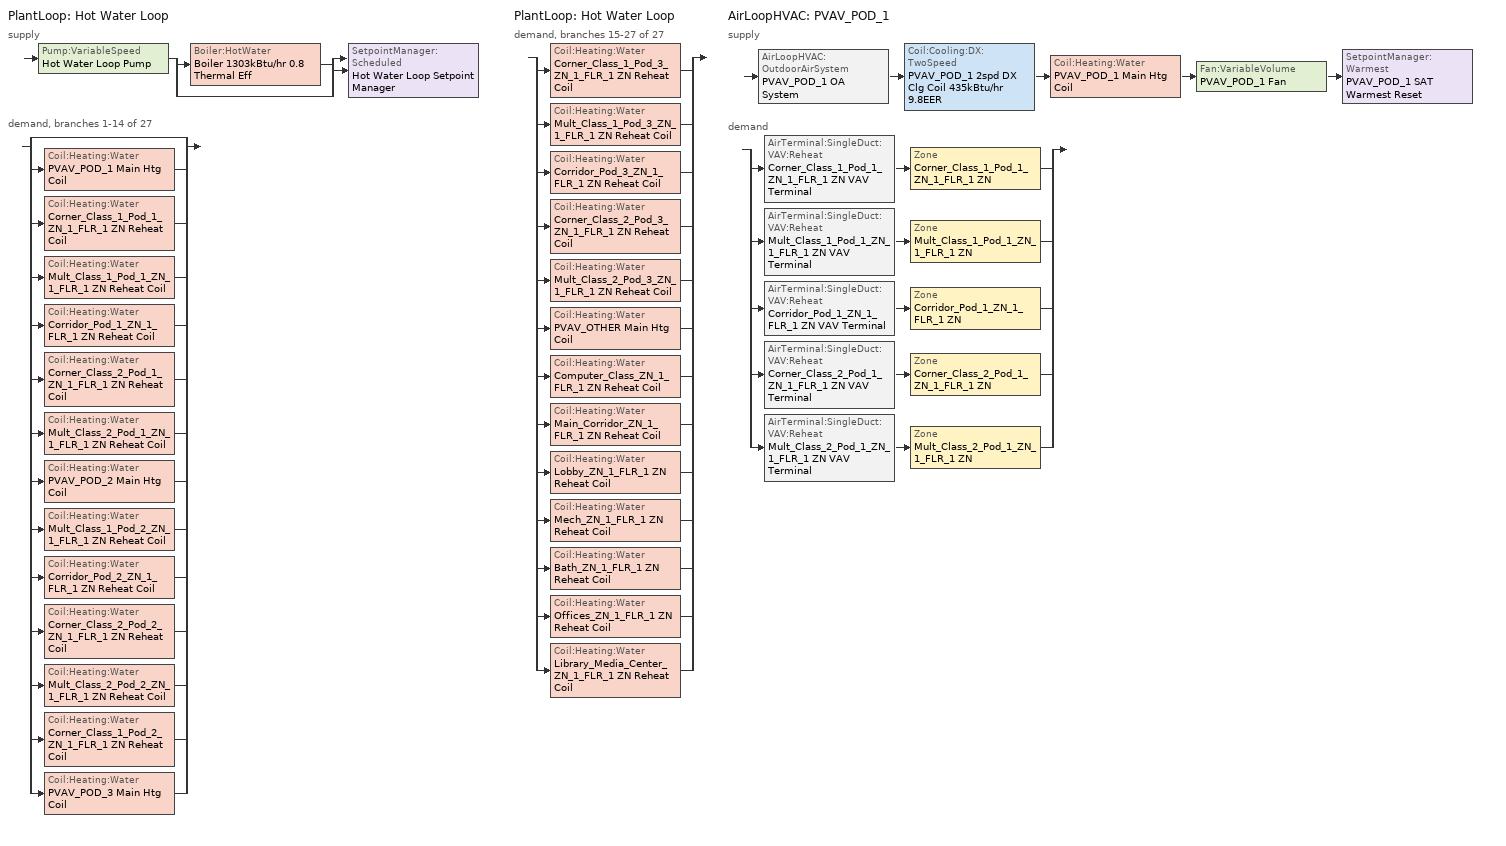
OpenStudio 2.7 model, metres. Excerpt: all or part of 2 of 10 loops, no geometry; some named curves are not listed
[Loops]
PlantLoop 'Hot Water Loop'
 supply: Pump:VariableSpeed 'Hot Water Loop Pump' > split
  | Boiler:HotWater 'Boiler 1303kBtu/hr 0.8 Thermal Eff'
  | bypass
  join > SetpointManager:Scheduled 'Hot Water Loop Setpoint Manager'
 demand, branches 1-14 of 27: split
  | bypass
  | Coil:Heating:Water 'PVAV_POD_1 Main Htg Coil'
  | Coil:Heating:Water 'Corner_Class_1_Pod_1_ZN_1_FLR_1 ZN Reheat Coil'
  | Coil:Heating:Water 'Mult_Class_1_Pod_1_ZN_1_FLR_1 ZN Reheat Coil'
  | Coil:Heating:Water 'Corridor_Pod_1_ZN_1_FLR_1 ZN Reheat Coil'
  | Coil:Heating:Water 'Corner_Class_2_Pod_1_ZN_1_FLR_1 ZN Reheat Coil'
  | Coil:Heating:Water 'Mult_Class_2_Pod_1_ZN_1_FLR_1 ZN Reheat Coil'
  | Coil:Heating:Water 'PVAV_POD_2 Main Htg Coil'
  | Coil:Heating:Water 'Mult_Class_1_Pod_2_ZN_1_FLR_1 ZN Reheat Coil'
  | Coil:Heating:Water 'Corridor_Pod_2_ZN_1_FLR_1 ZN Reheat Coil'
  | Coil:Heating:Water 'Corner_Class_2_Pod_2_ZN_1_FLR_1 ZN Reheat Coil'
  | Coil:Heating:Water 'Mult_Class_2_Pod_2_ZN_1_FLR_1 ZN Reheat Coil'
  | Coil:Heating:Water 'Corner_Class_1_Pod_2_ZN_1_FLR_1 ZN Reheat Coil'
  | Coil:Heating:Water 'PVAV_POD_3 Main Htg Coil'
PlantLoop 'Hot Water Loop'
 demand, branches 15-27 of 27: split
  | Coil:Heating:Water 'Corner_Class_1_Pod_3_ZN_1_FLR_1 ZN Reheat Coil'
  | Coil:Heating:Water 'Mult_Class_1_Pod_3_ZN_1_FLR_1 ZN Reheat Coil'
  | Coil:Heating:Water 'Corridor_Pod_3_ZN_1_FLR_1 ZN Reheat Coil'
  | Coil:Heating:Water 'Corner_Class_2_Pod_3_ZN_1_FLR_1 ZN Reheat Coil'
  | Coil:Heating:Water 'Mult_Class_2_Pod_3_ZN_1_FLR_1 ZN Reheat Coil'
  | Coil:Heating:Water 'PVAV_OTHER Main Htg Coil'
  | Coil:Heating:Water 'Computer_Class_ZN_1_FLR_1 ZN Reheat Coil'
  | Coil:Heating:Water 'Main_Corridor_ZN_1_FLR_1 ZN Reheat Coil'
  | Coil:Heating:Water 'Lobby_ZN_1_FLR_1 ZN Reheat Coil'
  | Coil:Heating:Water 'Mech_ZN_1_FLR_1 ZN Reheat Coil'
  | Coil:Heating:Water 'Bath_ZN_1_FLR_1 ZN Reheat Coil'
  | Coil:Heating:Water 'Offices_ZN_1_FLR_1 ZN Reheat Coil'
  | Coil:Heating:Water 'Library_Media_Center_ZN_1_FLR_1 ZN Reheat Coil'
AirLoopHVAC 'PVAV_POD_1'
 supply: AirLoopHVAC:OutdoorAirSystem 'PVAV_POD_1 OA System' > Coil:Cooling:DX:TwoSpeed 'PVAV_POD_1 2spd DX Clg Coil 435kBtu/hr 9.8EER' > Coil:Heating:Water 'PVAV_POD_1 Main Htg Coil' > Fan:VariableVolume 'PVAV_POD_1 Fan' > SetpointManager:Warmest 'PVAV_POD_1 SAT Warmest Reset'
 demand: split
  | AirTerminal:SingleDuct:VAV:Reheat 'Corner_Class_1_Pod_1_ZN_1_FLR_1 ZN VAV Terminal' > Zone 'Corner_Class_1_Pod_1_ZN_1_FLR_1 ZN'
  | AirTerminal:SingleDuct:VAV:Reheat 'Mult_Class_1_Pod_1_ZN_1_FLR_1 ZN VAV Terminal' > Zone 'Mult_Class_1_Pod_1_ZN_1_FLR_1 ZN'
  | AirTerminal:SingleDuct:VAV:Reheat 'Corridor_Pod_1_ZN_1_FLR_1 ZN VAV Terminal' > Zone 'Corridor_Pod_1_ZN_1_FLR_1 ZN'
  | AirTerminal:SingleDuct:VAV:Reheat 'Corner_Class_2_Pod_1_ZN_1_FLR_1 ZN VAV Terminal' > Zone 'Corner_Class_2_Pod_1_ZN_1_FLR_1 ZN'
  | AirTerminal:SingleDuct:VAV:Reheat 'Mult_Class_2_Pod_1_ZN_1_FLR_1 ZN VAV Terminal' > Zone 'Mult_Class_2_Pod_1_ZN_1_FLR_1 ZN'
[Sizing:Zone] Zone Cooling Design Supply Air Temperature Input Method=SupplyAirTemperature; Zone Cooling Design Supply Air Temperature {C}=12.7778; Zone Cooling Design Supply Air Temperature Difference {deltaC}=11.11; Zone Heating Design Supply Air Temperature Input Method=SupplyAirTemperature; Zone Heating Design Supply Air Temperature {C}=50; Zone Heating Design Supply Air Temperature Difference {deltaC}=11.11; Zone Cooling Design Supply Air Humidity Ratio {kg-H2O/kg-air}=0.0085; Zone Heating Design Supply Air Humidity Ratio {kg-H2O/kg-air}=0.008; Cooling Design Air Flow Method=DesignDay; Heating Design Air Flow Method=DesignDay; Account for Dedicated Outdoor Air System=No; Dedicated Outdoor Air System Control Strategy=NeutralSupplyAir; Dedicated Outdoor Air Low Setpoint Temperature for Design {C}=autosize; Dedicated Outdoor Air High Setpoint Temperature for Design {C}=autosize
Corner_Class_1_Pod_1_ZN_1_FLR_1 ZN; Corner_Class_2_Pod_1_ZN_1_FLR_1 ZN; Corridor_Pod_1_ZN_1_FLR_1 ZN; Mult_Class_1_Pod_1_ZN_1_FLR_1 ZN; Mult_Class_2_Pod_1_ZN_1_FLR_1 ZN
[Zone equipment]
Corner_Class_1_Pod_1_ZN_1_FLR_1 ZN: Corner_Class_1_Pod_1_ZN_1_FLR_1 ZN VAV Terminal
Corner_Class_2_Pod_1_ZN_1_FLR_1 ZN: Corner_Class_2_Pod_1_ZN_1_FLR_1 ZN VAV Terminal
Corridor_Pod_1_ZN_1_FLR_1 ZN: Corridor_Pod_1_ZN_1_FLR_1 ZN VAV Terminal
Mult_Class_1_Pod_1_ZN_1_FLR_1 ZN: Mult_Class_1_Pod_1_ZN_1_FLR_1 ZN VAV Terminal
Mult_Class_2_Pod_1_ZN_1_FLR_1 ZN: Mult_Class_2_Pod_1_ZN_1_FLR_1 ZN VAV Terminal
[PlantLoop]
Hot Water Loop: Fluid Type=Water; Glycol Concentration=0; Minimum Loop Temperature {C}=10; Plant Loop Volume {m3}=Autocalculate; Load Distribution Scheme=Optimal
[Sizing:Plant]
Hot Water Loop: Loop Type=Heating; Design Loop Exit Temperature {C}=82.2222; Loop Design Temperature Difference {deltaC}=11.1111; Sizing Option=NonCoincident; Zone Timesteps in Averaging Window=1; Coincident Sizing Factor Mode=None
[SetpointManager:Scheduled]
Hot Water Loop Setpoint Manager: Control Variable=Temperature; Schedule=Hot Water Loop Temp - 180F; Setpoint Node or NodeList=Hot Water Loop Supply Outlet Node
[Pump:VariableSpeed]
Hot Water Loop Pump: Rated Pump Head {Pa}=179344; Motor Efficiency=0.895; Pump Control Type=Intermittent; Skin Loss Radiative Fraction=0.5; Design Power Sizing Method=PowerPerFlowPerPressure; Design Electric Power per Unit Flow Rate {W/(m3/s)}=348701.1; Design Shaft Power per Unit Flow Rate per Unit Head {W-s/m3-Pa}=1.28205; Design Minimum Flow Rate Fraction=0
[Boiler:HotWater]
Boiler 1303kBtu/hr 0.8 Thermal Eff: Fuel Type=NaturalGas; Nominal Thermal Efficiency=0.8; Efficiency Curve Temperature Evaluation Variable=LeavingBoiler; Normalized Boiler Efficiency Curve=Boiler with Minimum Turndown; Design Water Outlet Temperature {C}=82.2222; Minimum Part Load Ratio=0; Maximum Part Load Ratio=1.2; Optimum Part Load Ratio=1; Water Outlet Upper Temperature Limit {C}=95; Boiler Flow Mode=LeavingSetpointModulated; Parasitic Electric Load {W}=0; Sizing Factor=1
[AirLoopHVAC]
PVAV_POD_1: Availability Schedule=SchoolPrimary HVACOperationSchd; Design Supply Air Flow Rate {m3/s}=AutoSize
[Sizing:System]
PVAV_POD_1: Type of Load to Size On=Sensible; Design Outdoor Air Flow Rate {m3/s}=3.63565; Central Heating Maximum System Air Flow Ratio=0.3; Preheat Design Temperature {C}=7.22222; Preheat Design Humidity Ratio {kg-H2O/kg-Air}=0.008; Precool Design Temperature {C}=12.7778; Precool Design Humidity Ratio {kg-H2O/kg-Air}=0.008; Central Cooling Design Supply Air Temperature {C}=12.7778; Central Heating Design Supply Air Temperature {C}=12.7778; Sizing Option=Coincident; 100% Outdoor Air in Cooling=No; 100% Outdoor Air in Heating=No; Central Cooling Design Supply Air Humidity Ratio {kg-H2O/kg-Air}=0.0085; Central Heating Design Supply Air Humidity Ratio {kg-H2O/kg-Air}=0.008; Cooling Design Air Flow Method=DesignDay; Cooling Design Air Flow Rate {m3/s}=0; Heating Design Air Flow Method=DesignDay; Heating Design Air Flow Rate {m3/s}=0; System Outdoor Air Method=ZoneSum; Zone Maximum Outdoor Air Fraction=1; Cooling Supply Air Flow Rate Per Floor Area {m3/s-m2}=0.00996765; Cooling Fraction of Autosized Cooling Supply Air Flow Rate=1; Cooling Supply Air Flow Rate Per Unit Cooling Capacity {m3/s-W}=3.94755e-05; Heating Supply Air Flow Rate Per Floor Area {m3/s-m2}=0.00996765; Heating Fraction of Autosized Heating Supply Air Flow Rate=1; Heating Fraction of Autosized Cooling Supply Air Flow Rate=1; Heating Supply Air Flow Rate Per Unit Heating Capacity {m3/s-W}=3.15882e-05; Cooling Design Capacity Method=CoolingDesignCapacity; Cooling Design Capacity {W}=autosize; Cooling Design Capacity Per Floor Area {W/m2}=234.7; Fraction of Autosized Cooling Design Capacity=1; Heating Design Capacity Method=HeatingDesignCapacity; Heating Design Capacity {W}=autosize; Heating Design Capacity Per Floor Area {W/m2}=157; Fraction of Autosized Heating Design Capacity=1; Central Cooling Capacity Control Method=OnOff
[Fan:VariableVolume]
PVAV_POD_1 Fan: Availability Schedule=Always On Discrete; Fan Total Efficiency=0.6006; Pressure Rise {Pa}=1389.92; Maximum Flow Rate {m3/s}=Autosize; Fan Power Minimum Flow Rate Input Method=Fraction; Fan Power Minimum Flow Fraction=0.25; Fan Power Minimum Air Flow Rate {m3/s}=0; Motor Efficiency=0.924; Motor In Airstream Fraction=1; Fan Power Coefficient 1=0.04076; Fan Power Coefficient 2=0.0881; Fan Power Coefficient 3=-0.0729; Fan Power Coefficient 4=0.9437; Fan Power Coefficient 5=0
[Coil:Heating:Water] Availability Schedule=Always On Discrete; Rated Inlet Water Temperature {C}=82.2222; Rated Outlet Water Temperature {C}=71.1111
Name | Rated Inlet Air Temperature {C} | Rated Outlet Air Temperature {C}
PVAV_POD_1 Main Htg Coil; PVAV_POD_2 Main Htg Coil; PVAV_POD_3 Main Htg Coil; PVAV_OTHER Main Htg Coil | 7.22222 | 12.7778
Corner_Class_1_Pod_1_ZN_1_FLR_1 ZN Reheat Coil; Mult_Class_1_Pod_1_ZN_1_FLR_1 ZN Reheat Coil; Corridor_Pod_1_ZN_1_FLR_1 ZN Reheat Coil; Corner_Class_2_Pod_1_ZN_1_FLR_1 ZN Reheat Coil; Mult_Class_2_Pod_1_ZN_1_FLR_1 ZN Reheat Coil; Mult_Class_1_Pod_2_ZN_1_FLR_1 ZN Reheat Coil; Corridor_Pod_2_ZN_1_FLR_1 ZN Reheat Coil; Corner_Class_2_Pod_2_ZN_1_FLR_1 ZN Reheat Coil; Mult_Class_2_Pod_2_ZN_1_FLR_1 ZN Reheat Coil; Corner_Class_1_Pod_2_ZN_1_FLR_1 ZN Reheat Coil; Corner_Class_1_Pod_3_ZN_1_FLR_1 ZN Reheat Coil; Mult_Class_1_Pod_3_ZN_1_FLR_1 ZN Reheat Coil; Corridor_Pod_3_ZN_1_FLR_1 ZN Reheat Coil; Corner_Class_2_Pod_3_ZN_1_FLR_1 ZN Reheat Coil; Mult_Class_2_Pod_3_ZN_1_FLR_1 ZN Reheat Coil; Computer_Class_ZN_1_FLR_1 ZN Reheat Coil; Main_Corridor_ZN_1_FLR_1 ZN Reheat Coil; Lobby_ZN_1_FLR_1 ZN Reheat Coil; Mech_ZN_1_FLR_1 ZN Reheat Coil; Bath_ZN_1_FLR_1 ZN Reheat Coil; Offices_ZN_1_FLR_1 ZN Reheat Coil; Library_Media_Center_ZN_1_FLR_1 ZN Reheat Coil | 12.7778 | 50
[Controller:WaterCoil] Action=Normal; Controller Convergence Tolerance {deltaC}=0.0001; Minimum Actuated Flow {m3/s}=0
Name | Water Coil
PVAV_POD_1 Main Htg Coil Controller | PVAV_POD_1 Main Htg Coil
Corner_Class_1_Pod_1_ZN_1_FLR_1 ZN Reheat Coil Controller | Corner_Class_1_Pod_1_ZN_1_FLR_1 ZN Reheat Coil
Mult_Class_1_Pod_1_ZN_1_FLR_1 ZN Reheat Coil Controller | Mult_Class_1_Pod_1_ZN_1_FLR_1 ZN Reheat Coil
Corridor_Pod_1_ZN_1_FLR_1 ZN Reheat Coil Controller | Corridor_Pod_1_ZN_1_FLR_1 ZN Reheat Coil
Corner_Class_2_Pod_1_ZN_1_FLR_1 ZN Reheat Coil Controller | Corner_Class_2_Pod_1_ZN_1_FLR_1 ZN Reheat Coil
Mult_Class_2_Pod_1_ZN_1_FLR_1 ZN Reheat Coil Controller | Mult_Class_2_Pod_1_ZN_1_FLR_1 ZN Reheat Coil
PVAV_POD_2 Main Htg Coil Controller | PVAV_POD_2 Main Htg Coil
Mult_Class_1_Pod_2_ZN_1_FLR_1 ZN Reheat Coil Controller | Mult_Class_1_Pod_2_ZN_1_FLR_1 ZN Reheat Coil
Corridor_Pod_2_ZN_1_FLR_1 ZN Reheat Coil Controller | Corridor_Pod_2_ZN_1_FLR_1 ZN Reheat Coil
Corner_Class_2_Pod_2_ZN_1_FLR_1 ZN Reheat Coil Controller | Corner_Class_2_Pod_2_ZN_1_FLR_1 ZN Reheat Coil
Mult_Class_2_Pod_2_ZN_1_FLR_1 ZN Reheat Coil Controller | Mult_Class_2_Pod_2_ZN_1_FLR_1 ZN Reheat Coil
Corner_Class_1_Pod_2_ZN_1_FLR_1 ZN Reheat Coil Controller | Corner_Class_1_Pod_2_ZN_1_FLR_1 ZN Reheat Coil
PVAV_POD_3 Main Htg Coil Controller | PVAV_POD_3 Main Htg Coil
Corner_Class_1_Pod_3_ZN_1_FLR_1 ZN Reheat Coil Controller | Corner_Class_1_Pod_3_ZN_1_FLR_1 ZN Reheat Coil
Mult_Class_1_Pod_3_ZN_1_FLR_1 ZN Reheat Coil Controller | Mult_Class_1_Pod_3_ZN_1_FLR_1 ZN Reheat Coil
Corridor_Pod_3_ZN_1_FLR_1 ZN Reheat Coil Controller | Corridor_Pod_3_ZN_1_FLR_1 ZN Reheat Coil
Corner_Class_2_Pod_3_ZN_1_FLR_1 ZN Reheat Coil Controller | Corner_Class_2_Pod_3_ZN_1_FLR_1 ZN Reheat Coil
Mult_Class_2_Pod_3_ZN_1_FLR_1 ZN Reheat Coil Controller | Mult_Class_2_Pod_3_ZN_1_FLR_1 ZN Reheat Coil
PVAV_OTHER Main Htg Coil Controller | PVAV_OTHER Main Htg Coil
Computer_Class_ZN_1_FLR_1 ZN Reheat Coil Controller | Computer_Class_ZN_1_FLR_1 ZN Reheat Coil
Main_Corridor_ZN_1_FLR_1 ZN Reheat Coil Controller | Main_Corridor_ZN_1_FLR_1 ZN Reheat Coil
Lobby_ZN_1_FLR_1 ZN Reheat Coil Controller | Lobby_ZN_1_FLR_1 ZN Reheat Coil
Mech_ZN_1_FLR_1 ZN Reheat Coil Controller | Mech_ZN_1_FLR_1 ZN Reheat Coil
Bath_ZN_1_FLR_1 ZN Reheat Coil Controller | Bath_ZN_1_FLR_1 ZN Reheat Coil
Offices_ZN_1_FLR_1 ZN Reheat Coil Controller | Offices_ZN_1_FLR_1 ZN Reheat Coil
Library_Media_Center_ZN_1_FLR_1 ZN Reheat Coil Controller | Library_Media_Center_ZN_1_FLR_1 ZN Reheat Coil
[Coil:Cooling:DX:TwoSpeed]
PVAV_POD_1 2spd DX Clg Coil 435kBtu/hr 9.8EER: Availability Schedule=Always On Discrete; Rated High Speed Total Cooling Capacity {W}=Autosize; Rated High Speed Sensible Heat Ratio=Autosize; Rated High Speed COP {W/W}=3.39929; Rated High Speed Air Flow Rate {m3/s}=Autosize; Total Cooling Capacity Function of Temperature Curve=PSZ-AC_Unitary_PackagecoolCapFT; Total Cooling Capacity Function of Flow Fraction Curve=PSZ-AC_Unitary_PackagecoolFFF; Energy Input Ratio Function of Temperature Curve=PSZ-AC DX Unitary Package EIRFT; Energy Input Ratio Function of Flow Fraction Curve=PSZ-AC_Unitary_PackagecoolEIRFFF; Part Load Fraction Correlation Curve=PSZ-AC_Unitary_PackagecoolPLR; Rated Low Speed Total Cooling Capacity {W}=Autosize; Rated Low Speed Sensible Heat Ratio=0.69; Rated Low Speed COP {W/W}=3.39929; Low Speed Total Cooling Capacity Function of Temperature Curve=PSZ-AC_Unitary_PackagecoolCapFT; Low Speed Energy Input Ratio Function of Temperature Curve=PSZ-AC DX Unitary Package EIRFT; Condenser Type=AirCooled; High Speed Evaporative Condenser Effectiveness=0; High Speed Evaporative Condenser Air Flow Rate {m3/s}=Autosize; High Speed Evaporative Condenser Pump Rated Power Consumption {W}=Autosize; Low Speed Evaporative Condenser Effectiveness=0; Low Speed Evaporative Condenser Air Flow Rate {m3/s}=Autosize; Low Speed Evaporative Condenser Pump Rated Power Consumption {W}=Autosize; Basin Heater Capacity {W/K}=10; Basin Heater Setpoint Temperature {C}=2
[Controller:OutdoorAir]
Controller Outdoor Air 1: Minimum Outdoor Air Flow Rate {m3/s}=autosize; Maximum Outdoor Air Flow Rate {m3/s}=Autosize; Economizer Control Type=DifferentialEnthalpy; Economizer Control Action Type=ModulateFlow; Lockout Type=NoLockout; Minimum Limit Type=FixedMinimum; Minimum Outdoor Air Schedule=SchoolPrimary MinOA_MotorizedDamper_Sched; Controller Mechanical Ventilation=PVAV_POD_1 Ventilation Controller; High Humidity Control=No; Heat Recovery Bypass Control Type=BypassWhenOAFlowGreaterThanMinimum
[Controller:MechanicalVentilation]
PVAV_POD_1 Ventilation Controller: Availability Schedule=SchoolPrimary MinOA_MotorizedDamper_Sched; System Outdoor Air Method=ZoneSum
[AirLoopHVAC:OutdoorAirSystem]
PVAV_POD_1 OA System: Controller=Controller Outdoor Air 1
[AvailabilityManager:NightCycle] Control Type=CycleOnAny; Thermostat Tolerance {deltaC}=1; Cycling Run Time {s}=1800
Availability Manager Night Cycle 1; Availability Manager Night Cycle 2; Availability Manager Night Cycle 3; Availability Manager Night Cycle 4; Availability Manager Night Cycle 5; Availability Manager Night Cycle 6; Availability Manager Night Cycle 7
[AirTerminal:SingleDuct:VAV:Reheat] Availability Schedule=Always On Discrete; Maximum Air Flow Rate {m3/s}=AutoSize; Zone Minimum Air Flow Input Method=Constant; Fixed Minimum Air Flow Rate {m3/s}=0; Maximum Hot Water or Steam Flow Rate {m3/s}=AutoSize; Minimum Hot Water or Steam Flow Rate {m3/s}=0; Convergence Tolerance=0.001; Damper Heating Action=ReverseWithLimits; Maximum Flow per Zone Floor Area During Reheat {m3/s-m2}=AutoSize; Maximum Flow Fraction During Reheat=AutoSize; Maximum Reheat Air Temperature {C}=50; Control For Outdoor Air=No
Name | Constant Minimum Air Flow Fraction | Reheat Coil
Corner_Class_1_Pod_1_ZN_1_FLR_1 ZN VAV Terminal | 0.7 | Corner_Class_1_Pod_1_ZN_1_FLR_1 ZN Reheat Coil
Mult_Class_1_Pod_1_ZN_1_FLR_1 ZN VAV Terminal | 0.7 | Mult_Class_1_Pod_1_ZN_1_FLR_1 ZN Reheat Coil
Corridor_Pod_1_ZN_1_FLR_1 ZN VAV Terminal | 0.2 | Corridor_Pod_1_ZN_1_FLR_1 ZN Reheat Coil
Corner_Class_2_Pod_1_ZN_1_FLR_1 ZN VAV Terminal | 0.7 | Corner_Class_2_Pod_1_ZN_1_FLR_1 ZN Reheat Coil
Mult_Class_2_Pod_1_ZN_1_FLR_1 ZN VAV Terminal | 0.7 | Mult_Class_2_Pod_1_ZN_1_FLR_1 ZN Reheat Coil
[Refrigeration:Compressor] Refrigeration Compressor Power Curve=New_Low_Temp_Comp_Pwr_Curve; Refrigeration Compressor Capacity Curve=New_Low_Temp_Comp_Cap_Curve; Rated Return Gas Temperature {C}=18.3; Rated Subcooling {deltaC}=0
Refrigeration Compressor 1; Refrigeration Compressor 2; Refrigeration Compressor 3; Refrigeration Compressor 4; Refrigeration Compressor 5; Refrigeration Compressor 6; Refrigeration Compressor 7; Refrigeration Compressor 8; Refrigeration Compressor 9; Refrigeration Compressor 10; Refrigeration Compressor 11; Refrigeration Compressor 12; Refrigeration Compressor 13; Refrigeration Compressor 14; Refrigeration Compressor 15; Refrigeration Compressor 16; Refrigeration Compressor 17; Refrigeration Compressor 18; Refrigeration Compressor 19; Refrigeration Compressor 20
[EnergyManagementSystem:Sensor] Output Variable or Output Meter Index Key=Environment
Name | Output Variable or Output Meter
Mains_Water_Temp_Sen | Site Mains Water Temperature
OAT; OAT_1; OAT_2 | Site Outdoor Air Drybulb Temperature
[EnergyManagementSystem:Actuator] Actuated Component Control Type=Schedule Value
Name | Actuated Component | Actuated Component Type
Mains_Water_Temp_Act | Mains Water Temperature | Schedule:Constant
PVAVOTHERHtgSch0; PVAVPOD1HtgSch0; PVAVPOD2HtgSch0 | SchoolPrimary HTGSETP_SCH_NO_OPTIMUM | Schedule:Year
PVAVOTHERClgSch0; PVAVPOD1ClgSch0; PVAVPOD2ClgSch0 | SchoolPrimary CLGSETP_SCH_NO_OPTIMUM | Schedule:Year
[EnergyManagementSystem:Program]
Mains_Water_Prg: SET Mains_Water_Temp_Act = Mains_Water_Temp_Sen
PVAVOTHEROptimumStartProg0: IF DaylightSavings==0 && DayOfWeek>1 && Hour==5 && OAT<23.9 && OAT>1.7; SET PVAVOTHERClgSch0 = 29.4; SET PVAVOTHERHtgSch0 = 15.6; ELSEIF DaylightSavings==0 && DayOfWeek==1 && Hour==7 && OAT<23.9 && OAT>1.7; SET PVAVOTHERClgSch0 = 29.4; SET PVAVOTHERHtgSch0 = 15.6; ELSEIF DaylightSavings==1 && DayOfWeek>1 && Hour==4 && OAT<23.9 && OAT>1.7; SET PVAVOTHERClgSch0 = 29.4; SET PVAVOTHERHtgSch0 = 15.6; ELSEIF DaylightSavings==1 && DayOfWeek==1 && Hour==6 && OAT<23.9 && OAT>1.7; SET PVAVOTHERClgSch0 = 29.4; SET PVAVOTHERHtgSch0 = 15.6; ELSE; SET PVAVOTHERClgSch0 = NULL; SET PVAVOTHERHtgSch0 = NULL; ENDIF
[SetpointManager:Warmest]
PVAV_POD_1 SAT Warmest Reset: Control Variable=Temperature; Minimum Setpoint Temperature {C}=12.7778; Maximum Setpoint Temperature {C}=15.5556; Strategy=MaximumTemperature; Setpoint Node or NodeList=PVAV_POD_1 Supply Outlet Node
[Schedule:Ruleset]
Name | Default Day Schedule | Summer Design Day Schedule | Winter Design Day Schedule
Hot Water Loop Temp - 180F | Hot Water Loop Temp - 180F Default
SchoolPrimary HVACOperationSchd | SchoolPrimary HVACOperationSchd Default | SchoolPrimary HVACOperationSchd Summer Design Day | SchoolPrimary HVACOperationSchd Winter Design Day
SchoolPrimary MinOA_MotorizedDamper_Sched | SchoolPrimary MinOA_MotorizedDamper_Sched Default | SchoolPrimary MinOA_MotorizedDamper_Sched Summer Design Day | SchoolPrimary MinOA_MotorizedDamper_Sched Winter Design Day
[Schedule:Day]
Hot Water Loop Temp - 180F Default: 24, 0, 82.2222
SchoolPrimary HVACOperationSchd Default; SchoolPrimary MinOA_MotorizedDamper_Sched Default: 24, 0, 0
SchoolPrimary HVACOperationSchd Winter Design Day; SchoolPrimary HVACOperationSchd Summer Design Day; SchoolPrimary HVACOperationSchd WntrDsn|SmrDsn|Wkdy Day: 7, 0, 0, 21, 0, 1, 24, 0, 0
SchoolPrimary MinOA_MotorizedDamper_Sched Winter Design Day; SchoolPrimary MinOA_MotorizedDamper_Sched Summer Design Day; SchoolPrimary MinOA_MotorizedDamper_Sched WntrDsn|SmrDsn|Wkdy Day: 8, 0, 0, 21, 0, 1, 24, 0, 0
[Schedule:Rule] Rule Order=0; Apply Monday=Yes; Apply Tuesday=Yes; Apply Wednesday=Yes; Apply Thursday=Yes; Apply Friday=Yes; Date Specification Type=DateRange; Start Month=1; Start Day=1; End Month=12; End Day=31
Name | Schedule Ruleset | Day Schedule
Schedule Rule 81 | SchoolPrimary HVACOperationSchd | SchoolPrimary HVACOperationSchd WntrDsn|SmrDsn|Wkdy Day
Schedule Rule 82 | SchoolPrimary MinOA_MotorizedDamper_Sched | SchoolPrimary MinOA_MotorizedDamper_Sched WntrDsn|SmrDsn|Wkdy Day
[Schedule:Constant]
Always On Discrete: Value=1
[Curve:Cubic]
Boiler with Minimum Turndown: Coefficient1 Constant=0.7791; Coefficient2 x=1.4745; Coefficient3 x**2=-2.5795; Coefficient4 x**3=1.3467; Minimum Value of x=0; Maximum Value of x=1.3
[Curve:Biquadratic] Minimum Value of x=12.77778; Maximum Value of x=23.88889; Minimum Value of y=21.11111; Maximum Value of y=46.11111
Name | Coefficient1 Constant | Coefficient2 x | Coefficient3 x**2 | Coefficient4 y | Coefficient5 y**2 | Coefficient6 x*y
PSZ-AC_Unitary_PackagecoolCapFT | 0.766956 | 0.0107756 | -4.14703e-05 | 0.00134961 | -0.000261144 | 0.000457488
PSZ-AC DX Unitary Package EIRFT | 0.297145 | 0.0430933 | -0.000748766 | 0.00597727 | 0.000482112 | -0.000956448
[Curve:Quadratic]
Name | Coefficient1 Constant | Coefficient2 x | Coefficient3 x**2 | Minimum Value of x | Maximum Value of x
PSZ-AC_Unitary_PackagecoolFFF | 0.8 | 0.2 | 0 | 0.5 | 1.5
PSZ-AC_Unitary_PackagecoolEIRFFF | 1.156 | -0.1816 | 0.0256 | 0.5 | 1.5
PSZ-AC_Unitary_PackagecoolPLR | 0.75 | 0.25 | 0 | 0 | 1
